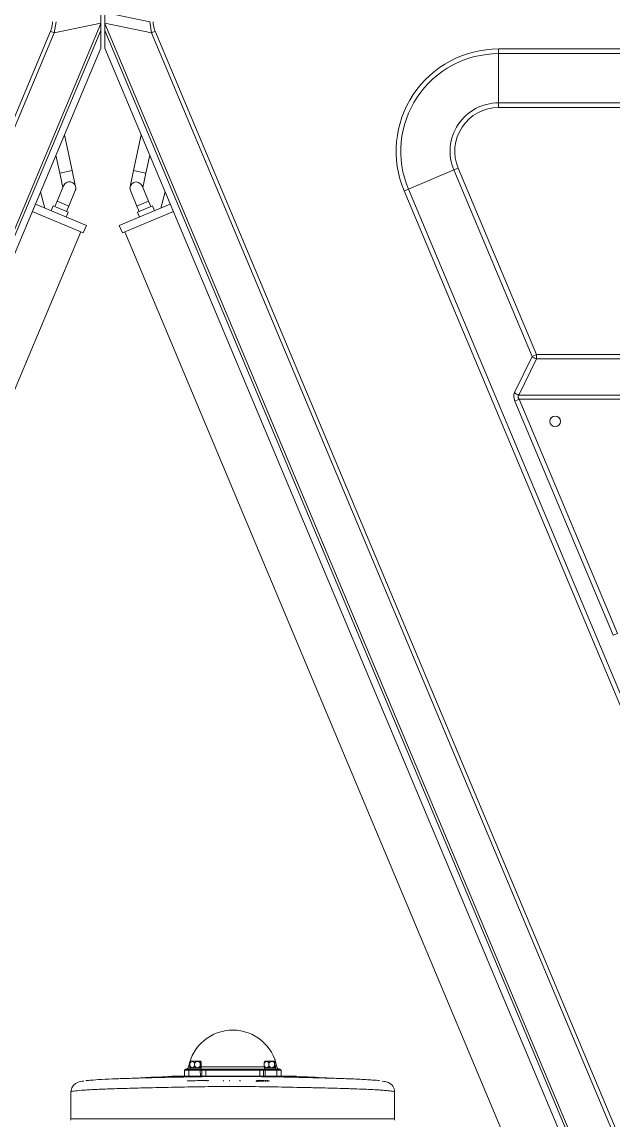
# Model space of a CAD drawing. Header units: millimetres. Extents: x 113490 to 142599, y -20467 to 115.
# Drawn here: x 128259 to 128704, y -7068 to -6241 of the extents above; entities that cross this region are included whole.
import ezdxf

# ---------------------------------------------------------------- set-up
doc = ezdxf.new("R2010")
doc.units = ezdxf.units.MM
doc.layers.add('DV1_0', color=7, linetype='Continuous')

msp = doc.modelspace()

# ---------------------------------------------------------------- linework, layer by layer
at = {"layer": 'DV1_0', "color": 7, "linetype": 'Continuous', "lineweight": 15}
for p, q in [((128318.26, -6242), (128318.26, -6234.07)), ((128321.26, -6234.07), (128321.26, -6242)), ((128318.26, -6242.4), (128318.26, -6242)), ((128318.26, -6247.54), (128318.26, -6242.4)), ((128321.26, -6242), (128321.26, -6242.4)), ((128321.26, -6242.4), (128321.26, -6247.54)), ((128318.26, -6248.17), (128318.26, -6247.54)), ((128318.26, -6248.17), (128318.26, -6260.87)), ((128321.26, -6248.17), (128321.26, -6247.54)), ((128321.26, -6248.17), (128321.26, -6260.87)), ((128318.26, -6260.87), (127965.38, -7102.39)), ((128321.26, -6260.87), (128674.14, -7102.39)), ((128296.63, -6352.93), (128290.88, -6326.16)), ((128348.64, -6326.16), (128342.89, -6352.93)), ((128284.44, -6341.52), (128287.32, -6354.93)), ((128352.2, -6354.93), (128355.08, -6341.52)), ((128287.32, -6354.93), (128289.67, -6365.89)), ((128299.29, -6365.35), (128296.63, -6352.93)), ((128342.89, -6352.93), (128340.23, -6365.35)), ((128349.85, -6365.89), (128352.2, -6354.93)), ((128276.07, -6381.33), (128272.89, -6369.07)), ((128290.25, -6364.51), (128285.34, -6376.22)), ((128294.12, -6379.9), (128299.03, -6368.19)), ((128340.49, -6368.19), (128345.41, -6379.9)), ((128354.18, -6376.22), (128349.27, -6364.51)), ((128366.63, -6369.07), (128363.46, -6381.33)), ((128285.34, -6376.22), (128283.68, -6380.19)), ((128355.85, -6380.19), (128354.18, -6376.22)), ((128266.67, -6383.9), (128305.07, -6400)), ((128268.99, -6378.37), (128307.39, -6394.47)), ((128282.38, -6379.64), (128280.84, -6383.33)), ((128293.75, -6384.41), (128282.38, -6379.64)), ((128292.2, -6388.1), (128293.75, -6384.41)), ((128292.45, -6383.87), (128294.12, -6379.9)), ((128370.53, -6378.37), (128332.13, -6394.47)), ((128372.85, -6383.9), (128334.46, -6400)), ((128345.41, -6379.9), (128347.07, -6383.87)), ((128345.78, -6384.41), (128357.14, -6379.64)), ((128345.78, -6384.41), (128347.32, -6388.1)), ((128358.69, -6383.33), (128357.14, -6379.64)), ((127946.17, -7250.69), (128303.22, -6399.23)), ((128305.07, -6400), (128307.39, -6394.47)), ((128332.13, -6394.47), (128334.46, -6400)), ((128336.3, -6399.23), (128693.35, -7250.69)), ((128381.15, -7030.87), (128381.12, -7035.19)), ((128385.3, -7030.11), (128381.92, -7030.11)), ((128384.45, -7030.87), (128384.42, -7035.19)), ((128392.6, -7030.11), (128385.22, -7030.11)), ((128385.27, -7025.47), (128385.27, -7027.54)), ((128393.78, -7028.92), (128385.3, -7028.92)), ((128385.3, -7028.92), (128385.3, -7030.11)), ((128387.06, -7024.09), (128385.57, -7024.09)), ((128390.98, -7024.09), (128387.06, -7024.09)), ((128388.85, -7025.47), (128388.85, -7027.54)), ((128393.46, -7024.09), (128390.98, -7024.09)), ((128395.6, -7030.11), (128392.6, -7030.11)), ((128393.12, -7027.54), (128393.12, -7025.47)), ((128393.78, -7030.11), (128393.78, -7028.92)), ((128393.81, -7027.54), (128393.81, -7025.47)), ((128439.52, -7030.11), (128395.6, -7030.11)), ((128442.52, -7030.11), (128439.52, -7030.11)), ((128441.28, -7025.47), (128441.28, -7027.54)), ((128449.82, -7028.92), (128441.34, -7028.92)), ((128441.34, -7028.92), (128441.34, -7030.11)), ((128443.04, -7024.09), (128441.61, -7024.09)), ((128449.9, -7030.11), (128442.52, -7030.11)), ((128446.95, -7024.09), (128443.04, -7024.09)), ((128444.8, -7025.47), (128444.8, -7027.54)), ((128449.49, -7024.09), (128446.95, -7024.09)), ((128449.1, -7027.54), (128449.1, -7025.47)), ((128449.82, -7030.11), (128449.82, -7028.92)), ((128449.88, -7027.54), (128449.88, -7025.47)), ((128449.9, -7030.11), (128453.2, -7030.11)), ((128450.7, -7035.19), (128450.66, -7030.87)), ((128454, -7035.19), (128453.96, -7030.87)), ((128384.5, -7035.19), (128374.6, -7035.19)), ((128384.42, -7035.19), (128390.7, -7035.19)), ((128411.59, -7035.19), (128390.7, -7035.19)), ((128398.81, -7038.68), (128398.46, -7038.71)), ((128399.18, -7038.66), (128398.81, -7038.68)), ((128399.59, -7038.63), (128399.18, -7038.66)), ((128444.41, -7035.19), (128411.59, -7035.19)), ((128414.96, -7038.73), (128414.97, -7038.71)), ((128414.97, -7038.71), (128415.01, -7038.7)), ((128415.01, -7038.7), (128415.08, -7038.68)), ((128415.08, -7038.68), (128415.17, -7038.66)), ((128415.17, -7038.66), (128415.29, -7038.64)), ((128422.55, -7038.64), (128422.88, -7038.66)), ((128422.88, -7038.66), (128423.14, -7038.68)), ((128423.14, -7038.68), (128423.39, -7038.72)), ((128434.97, -7039.03), (128435.12, -7039.02)), ((128435.56, -7039.42), (128435.56, -7038.4)), ((128435.89, -7039.38), (128435.89, -7038.37)), ((128436.3, -7039.35), (128436.3, -7038.34)), ((128436.79, -7039.32), (128436.79, -7038.31)), ((128437.34, -7039.3), (128437.34, -7038.28)), ((128437.97, -7039.27), (128437.97, -7038.26)), ((128438.66, -7039.25), (128438.66, -7038.24)), ((128439.4, -7039.24), (128439.4, -7038.22)), ((128440.19, -7039.22), (128440.19, -7038.21)), ((128441.03, -7039.21), (128441.03, -7038.2)), ((128441.91, -7039.21), (128441.91, -7038.19)), ((128442.83, -7039.21), (128442.83, -7038.19)), ((128443.78, -7039.21), (128443.78, -7038.2)), ((128444.41, -7035.19), (128450.7, -7035.19)), ((128444.75, -7039.22), (128444.75, -7038.2)), ((128460.52, -7035.19), (128450.61, -7035.19)), ((128295.78, -7047.15), (128295.78, -7067.31)), ((128539.34, -7067.31), (128539.34, -7047.15))]:
    msp.add_line(p, q, dxfattribs=at)
at = {"layer": 'DV1_0', "color": 7, "linetype": 'Continuous', "lineweight": 20}
for p, q in [((128321.26, -6234.07), (128355.02, -6241.13)), ((127890.65, -7262.15), (128318.26, -6242.4)), ((128283.13, -6249.35), (128284.5, -6241.13)), ((128283.13, -6249.35), (128318.26, -6242)), ((128321.26, -6242), (128356.4, -6249.35)), ((128321.26, -6242.4), (128748.88, -7262.15)), ((128355.02, -6241.13), (128356.4, -6249.35)), ((127868.38, -7230.65), (128280.36, -6248.19)), ((127871.15, -7231.81), (128283.13, -6249.35)), ((127892.48, -7262.92), (128318.26, -6247.54)), ((128280.36, -6248.19), (128283.13, -6249.35)), ((128321.26, -6247.54), (128747.05, -7262.92)), ((128359.16, -6248.19), (128356.4, -6249.35)), ((128356.4, -6249.35), (128768.37, -7231.81)), ((128359.16, -6248.19), (128771.14, -7230.65)), ((128617.6, -6261.47), (128735.28, -6261.47)), ((128617.6, -6265.01), (128617.6, -6261.47)), ((128617.6, -6302.08), (128617.6, -6265.01)), ((128617.6, -6265.01), (128735.28, -6265.01)), ((128617.6, -6302.08), (128735.28, -6302.08)), ((128617.6, -6305.61), (128617.6, -6302.08)), ((128617.6, -6305.61), (128735.28, -6305.61)), ((128583.97, -6352.64), (128549.78, -6366.98)), ((128587.23, -6351.28), (128583.97, -6352.64)), ((128642.87, -6493.1), (128583.97, -6352.64)), ((128646.13, -6491.73), (128587.23, -6351.28)), ((128296.63, -6352.93), (128287.32, -6354.93)), ((128342.89, -6352.93), (128352.2, -6354.93)), ((128549.78, -6366.98), (128546.52, -6368.35)), ((128821.33, -7023.69), (128546.52, -6368.35)), ((128824.59, -7022.32), (128549.78, -6366.98)), ((128294.12, -6379.9), (128285.34, -6376.22)), ((128345.41, -6379.9), (128354.18, -6376.22)), ((128629.69, -6520.32), (128642.87, -6493.1)), ((128646.13, -6491.73), (128642.87, -6493.1)), ((128646.13, -6491.73), (129184.39, -6491.73)), ((128646.13, -6494.93), (128646.13, -6491.73)), ((128632.95, -6522.15), (128646.13, -6494.93)), ((128646.13, -6494.93), (129184.39, -6494.93)), ((128633.12, -6525.35), (128629.86, -6526.72)), ((128632.95, -6522.15), (129197.57, -6522.15)), ((128633.12, -6525.35), (129197.4, -6525.35)), ((128707.08, -6701.73), (128633.12, -6525.35)), ((128703.82, -6703.1), (128629.86, -6526.72)), ((128707.08, -6701.73), (128703.82, -6703.1)), ((128384.45, -7030.87), (128381.15, -7030.87)), ((128384.93, -7028.18), (128384.35, -7028.18)), ((128393.14, -7030.87), (128384.45, -7030.87)), ((128393.16, -7035.19), (128393.14, -7030.87)), ((128393.14, -7030.87), (128394.3, -7030.87)), ((128441.41, -7028.18), (128393.23, -7028.18)), ((128394.3, -7035.19), (128394.3, -7030.87)), ((128437.92, -7030.87), (128397.19, -7030.87)), ((128397.19, -7030.87), (128397.2, -7035.19)), ((128437.92, -7035.19), (128437.92, -7030.87)), ((128440.82, -7030.87), (128440.81, -7035.19)), ((128440.82, -7030.87), (128441.98, -7030.87)), ((128441.98, -7030.87), (128441.95, -7035.19)), ((128450.66, -7030.87), (128441.98, -7030.87)), ((128450.77, -7028.18), (128450.4, -7028.18)), ((128450.66, -7030.87), (128453.96, -7030.87)), ((128539.34, -7067.31), (128295.78, -7067.31))]:
    msp.add_line(p, q, dxfattribs=at)
at = {"layer": 'DV1_0', "color": 7, "linetype": 'Continuous', "lineweight": 15}
msp.add_circle((128660.26, -6541.99), 4, dxfattribs=at)
at = {"layer": 'DV1_0', "color": 7, "linetype": 'Continuous', "lineweight": 20}
for centre, radius, start, end in [((128617.6, -6338.54), 77.07, 90, 202.75), ((128617.6, -6338.54), 73.54, 90, 202.75), ((128617.6, -6338.54), 36.46, 90, 202.75), ((128617.6, -6338.54), 32.93, 90, 202.75), ((128397.57, -5786.44), 1249.11, 269.55366, 270.48906), ((128402.47, -9679.84), 2644.44, 88.74141, 89.47123), ((128408.62, -9456.34), 2413.32, 88.7066, 89.7877)]:
    msp.add_arc(centre, radius, start, end, dxfattribs=at)
at = {"layer": 'DV1_0', "color": 7, "linetype": 'Continuous', "lineweight": 15}
for centre, radius, start, end in [((128294.64, -6366.35), 4.76, 0, 157.25), ((128294.64, -6366.35), 4.76, 337.25, 0), ((128344.88, -6366.35), 4.76, 22.75, 202.75), ((128417.56, -7034.36), 33.78, 90, 169.4722), ((128417.56, -7034.36), 33.78, 10.5278, 90), ((128381.92, -7030.88), 0.762, 90, 179.5), ((128382.02, -7027.75), 2.36, 270, 349.4722), ((128385.22, -7030.88), 0.762, 90, 179.5), ((128449.9, -7030.88), 0.762, 0.5, 90), ((128453.09, -7027.75), 2.36, 190.5278, 270), ((128453.2, -7030.88), 0.762, 0.5, 90), ((128256.12, -5093.05), 1945.67, 271.97714, 272.00483), ((128256.12, -5093.05), 1945.67, 272.45479, 273.43819), ((128397.57, -5786.44), 1249.11, 268.81079, 269.55366), ((128415.97, -7491.66), 456.22, 90.62324, 90.97175), ((128229.22, -9181.04), 2150.04, 85.15474, 85.16651), ((128417.49, -7631.74), 596.31, 89.09808, 90.62262), ((128599.64, -4626.14), 2412.98, 266.73742, 267.83829), ((128293.75, -7067.31), 2.03, 330, 360), ((128541.37, -7067.31), 2.03, 180, 210)]:
    msp.add_arc(centre, radius, start, end, dxfattribs=at)
at = {"layer": 'DV1_0', "color": 7, "linetype": 'Continuous', "lineweight": 20}
for centre, major_axis, ratio, start_param, end_param in [((128474.24, -6259.15), (116.37, -20.65), 0.354256, 3.204443, 3.366071), ((128646.13, -6491.73), (4.5, -2.18), 0.600003, 4.2257, 4.995183), ((128640.68, -6526.71), (-10.61, 7.07), 0.665415, 0.091279, 0.78667), ((128632.95, -6518.95), (4.5, -2.18), 0.600003, 4.2257, 4.995183), ((128392.6, -7030.88), (0, 0.762), 0.707107, 4.721116, 6.283185), ((128442.52, -7030.88), (0, 0.762), 0.707107, 0, 1.56207)]:
    msp.add_ellipse(centre, major_axis=major_axis, ratio=ratio, start_param=start_param, end_param=end_param, dxfattribs=at)
at = {"layer": 'DV1_0', "color": 7, "linetype": 'Continuous', "lineweight": 15}
for centre, start_param, end_param in [((128395.91, -7030.85), 0.785423, 2.164435), ((128439.2, -7030.85), 0.977157, 2.356168)]:
    msp.add_ellipse(centre, major_axis=(-2.29, 0), ratio=0.011258, start_param=start_param, end_param=end_param, dxfattribs=at)
at = {"layer": 'DV1_0', "color": 7, "linetype": 'Continuous', "lineweight": 20}
msp.add_open_spline([(128280.36, -6248.19), (128280.55, -6247.73), (128280.91, -6246.8), (128281.31, -6245.5), (128281.64, -6244.04), (128281.84, -6242.55), (128281.88, -6241.6), (128281.88, -6241.13)], degree=3, dxfattribs=at)
for points, knots in [([(128633.12, -6525.35), (128633.02, -6525.23), (128632.84, -6525), (128632.63, -6524.65), (128632.48, -6524.32), (128632.38, -6523.99), (128632.33, -6523.68), (128632.34, -6523.37), (128632.39, -6523.07), (128632.5, -6522.77), (128632.68, -6522.45), (128632.85, -6522.25), (128632.95, -6522.15)], [0, 0, 0, 0, 0.110169, 0.212602, 0.309753, 0.403013, 0.494121, 0.584543, 0.676672, 0.773904, 0.880334, 1, 1, 1, 1]), ([(128394.3, -7030.87), (128394.3, -7030.85), (128394.3, -7030.82), (128394.31, -7030.78), (128394.32, -7030.73), (128394.34, -7030.69), (128394.36, -7030.64), (128394.38, -7030.6), (128394.41, -7030.56), (128394.45, -7030.51), (128394.5, -7030.46), (128394.58, -7030.39), (128394.71, -7030.31), (128394.88, -7030.23), (128395.06, -7030.18), (128395.23, -7030.14), (128395.41, -7030.12), (128395.53, -7030.12), (128395.6, -7030.11)], [0, 0, 0, 0, 0.015388, 0.031491, 0.048807, 0.067739, 0.088596, 0.111609, 0.136953, 0.164755, 0.205125, 0.25094, 0.363083, 0.500536, 0.615759, 0.750227, 0.860573, 1, 1, 1, 1]), ([(128395.6, -7030.11), (128395.66, -7030.12), (128395.77, -7030.12), (128395.93, -7030.13), (128396.08, -7030.15), (128396.22, -7030.17), (128396.34, -7030.2), (128396.47, -7030.23), (128396.61, -7030.28), (128396.74, -7030.34), (128396.87, -7030.4), (128396.97, -7030.47), (128397.05, -7030.55), (128397.11, -7030.62), (128397.16, -7030.7), (128397.19, -7030.78), (128397.19, -7030.84), (128397.19, -7030.87)], [0, 0, 0, 0, 0.102307, 0.196945, 0.283877, 0.363068, 0.434489, 0.498121, 0.590685, 0.672982, 0.745104, 0.807229, 0.858561, 0.902419, 0.9396, 0.971428, 1, 1, 1, 1]), ([(128437.92, -7030.87), (128437.92, -7030.85), (128437.93, -7030.82), (128437.94, -7030.77), (128437.95, -7030.72), (128437.98, -7030.68), (128438.01, -7030.63), (128438.04, -7030.58), (128438.12, -7030.5), (128438.26, -7030.4), (128438.46, -7030.29), (128438.71, -7030.21), (128438.96, -7030.16), (128439.23, -7030.12), (128439.42, -7030.12), (128439.52, -7030.11)], [0, 0, 0, 0, 0.016882, 0.034533, 0.053507, 0.074252, 0.097109, 0.122333, 0.150111, 0.252587, 0.384286, 0.517674, 0.676873, 0.822236, 1, 1, 1, 1]), ([(128439.52, -7030.11), (128439.56, -7030.12), (128439.65, -7030.12), (128439.77, -7030.13), (128439.91, -7030.14), (128440.06, -7030.18), (128440.24, -7030.23), (128440.4, -7030.31), (128440.54, -7030.39), (128440.64, -7030.48), (128440.7, -7030.55), (128440.75, -7030.63), (128440.79, -7030.7), (128440.81, -7030.79), (128440.82, -7030.84), (128440.82, -7030.87)], [0, 0, 0, 0, 0.097161, 0.180487, 0.24998, 0.383109, 0.499641, 0.637121, 0.749338, 0.809244, 0.86086, 0.904662, 0.941434, 0.972495, 1, 1, 1, 1]), ([(128380.7, -7035.91), (128382.1, -7035.88), (128385.14, -7035.82), (128391.18, -7035.72), (128397.51, -7035.62), (128402.96, -7035.55), (128406.07, -7035.52), (128407.53, -7035.51), (128408.24, -7035.51)], [0.90784206, 0.90784206, 0.90784206, 0.90784206, 0.92229828, 0.93912449, 0.96931658, 0.98563556, 0.99310045, 1, 1, 1, 1]), ([(128463.47, -7035.28), (128463.47, -7035.28), (128463.04, -7035.28), (128461.07, -7035.29), (128457.83, -7035.29), (128453.99, -7035.3), (128450.66, -7035.31), (128447.74, -7035.33), (128444.74, -7035.34), (128441.5, -7035.36), (128438.74, -7035.39), (128436.39, -7035.41), (128434.72, -7035.43), (128432.82, -7035.45), (128431.19, -7035.47), (128429.68, -7035.48), (128428.69, -7035.49), (128427.76, -7035.5), (128427.16, -7035.5), (128426.88, -7035.51)], [0.5098015, 0.5098015, 0.5098015, 0.5098015, 0.5693563, 0.6263063, 0.6956641, 0.7514118, 0.78464, 0.8135815, 0.8462852, 0.8752515, 0.9060268, 0.9211128, 0.9371997, 0.9489266, 0.9691479, 0.9777053, 0.9857216, 0.9931627, 1, 1, 1, 1]), ([(128295.78, -7047.15), (128295.78, -7047.13), (128295.79, -7047.11), (128295.86, -7046.99), (128296.08, -7046.89), (128296.81, -7046.69), (128297.33, -7046.6), (128299.34, -7046.3), (128301.25, -7046.11), (128304.97, -7045.83), (128306.34, -7045.74), (128309.39, -7045.55), (128311.07, -7045.46), (128316.45, -7045.19), (128320.52, -7045.02), (128327.32, -7044.78), (128329.7, -7044.69), (128334.71, -7044.54), (128337.34, -7044.46), (128345.46, -7044.23), (128351.2, -7044.09), (128360.29, -7043.88), (128363.4, -7043.81), (128369.79, -7043.68), (128373.07, -7043.61), (128382.97, -7043.42), (128389.71, -7043.31), (128400.02, -7043.16), (128403.49, -7043.12), (128410.5, -7043.05), (128414.04, -7043.04), (128417.56, -7043.04)], [0.430826, 0.430826, 0.430826, 0.430826, 0.4375, 0.4375, 0.46875, 0.46875, 0.5, 0.5, 0.5625, 0.5625, 0.59375, 0.59375, 0.625, 0.625, 0.6875, 0.6875, 0.71875, 0.71875, 0.75, 0.75, 0.8125, 0.8125, 0.84375, 0.84375, 0.875, 0.875, 0.9375, 0.9375, 0.96875, 0.96875, 1, 1, 1, 1]), ([(128463.09, -7043.63), (128466.78, -7043.71), (128470.4, -7043.78), (128473.96, -7043.86), (128474.85, -7043.88), (128475.74, -7043.9), (128476.61, -7043.92), (128477.49, -7043.94), (128478.36, -7043.96), (128479.22, -7043.98), (128480.95, -7044.02), (128482.64, -7044.06), (128484.3, -7044.1), (128487.63, -7044.18), (128490.84, -7044.26), (128493.93, -7044.35), (128497.02, -7044.44), (128499.99, -7044.52), (128502.84, -7044.61), (128504.26, -7044.66), (128505.66, -7044.7), (128507.02, -7044.75), (128508.39, -7044.8), (128509.71, -7044.85), (128510.99, -7044.89), (128513.55, -7044.99), (128515.95, -7045.08), (128518.18, -7045.18), (128520.42, -7045.28), (128522.49, -7045.38), (128524.4, -7045.48), (128525.35, -7045.54), (128526.26, -7045.59), (128527.14, -7045.64), (128527.57, -7045.67), (128528, -7045.69), (128528.41, -7045.72), (128528.83, -7045.75), (128529.23, -7045.77), (128529.62, -7045.8), (128531.2, -7045.91), (128532.57, -7046.01), (128533.76, -7046.12), (128534.95, -7046.23), (128535.95, -7046.34), (128536.76, -7046.45), (128537.57, -7046.56), (128538.2, -7046.67), (128538.63, -7046.78), (128538.74, -7046.81), (128538.83, -7046.84), (128538.92, -7046.87), (128539, -7046.89), (128539.07, -7046.92), (128539.13, -7046.95), (128539.25, -7047.01), (128539.32, -7047.06), (128539.33, -7047.12), (128539.34, -7047.13), (128539.34, -7047.14), (128539.34, -7047.15)], [0, 0, 0, 0, 0.0355815, 0.0355815, 0.0355815, 0.0444768, 0.0444768, 0.0444768, 0.0533722, 0.0533722, 0.0533722, 0.0711629, 0.0711629, 0.0711629, 0.1067444, 0.1067444, 0.1067444, 0.1423258, 0.1423258, 0.1423258, 0.1601165, 0.1601165, 0.1601165, 0.1779073, 0.1779073, 0.1779073, 0.2134887, 0.2134887, 0.2134887, 0.2490702, 0.2490702, 0.2490702, 0.2668609, 0.2668609, 0.2668609, 0.2757563, 0.2757563, 0.2757563, 0.2846516, 0.2846516, 0.2846516, 0.3202331, 0.3202331, 0.3202331, 0.3558145, 0.3558145, 0.3558145, 0.391396, 0.391396, 0.391396, 0.4002913, 0.4002913, 0.4002913, 0.4091867, 0.4091867, 0.4091867, 0.4269774, 0.4269774, 0.4269774, 0.4302722, 0.4302722, 0.4302722, 0.4302722])]:
    msp.add_open_spline(points, degree=3, knots=knots, dxfattribs=at)
at = {"layer": 'DV1_0', "color": 7, "linetype": 'Continuous', "lineweight": 15}
for points, knots in [([(128385.27, -7025.47), (128385.29, -7025.3), (128385.32, -7025.14), (128385.37, -7024.83), (128385.39, -7024.68), (128385.45, -7024.42), (128385.48, -7024.31), (128385.55, -7024.14), (128385.58, -7024.09), (128385.62, -7024.09)], [0, 0, 0, 0, 0.25, 0.25, 0.5, 0.5, 0.75, 0.75, 1, 1, 1, 1]), ([(128387.06, -7024.09), (128386.88, -7024.09), (128386.7, -7024.14), (128386.36, -7024.3), (128386.21, -7024.42), (128385.91, -7024.68), (128385.78, -7024.82), (128385.51, -7025.14), (128385.39, -7025.3), (128385.27, -7025.47)], [0, 0, 0, 0, 0.25, 0.25, 0.5, 0.5, 0.75, 0.75, 1, 1, 1, 1]), ([(128385.27, -7027.54), (128385.29, -7027.71), (128385.32, -7027.88), (128385.37, -7028.19), (128385.39, -7028.34), (128385.45, -7028.6), (128385.48, -7028.71), (128385.55, -7028.87), (128385.58, -7028.92), (128385.62, -7028.92)], [0, 0, 0, 0, 0.25, 0.25, 0.5, 0.5, 0.75, 0.75, 1, 1, 1, 1]), ([(128387.06, -7028.92), (128386.88, -7028.92), (128386.7, -7028.87), (128386.36, -7028.71), (128386.21, -7028.6), (128385.91, -7028.34), (128385.78, -7028.19), (128385.51, -7027.88), (128385.39, -7027.71), (128385.27, -7027.54)], [0, 0, 0, 0, 0.25, 0.25, 0.5, 0.5, 0.75, 0.75, 1, 1, 1, 1]), ([(128388.85, -7025.47), (128388.73, -7025.3), (128388.61, -7025.14), (128388.35, -7024.83), (128388.21, -7024.68), (128387.92, -7024.42), (128387.76, -7024.31), (128387.42, -7024.14), (128387.24, -7024.09), (128387.06, -7024.09)], [0, 0, 0, 0, 0.25, 0.25, 0.5, 0.5, 0.75, 0.75, 1, 1, 1, 1]), ([(128388.85, -7027.54), (128388.73, -7027.71), (128388.61, -7027.88), (128388.35, -7028.19), (128388.21, -7028.34), (128387.92, -7028.6), (128387.76, -7028.71), (128387.42, -7028.87), (128387.24, -7028.92), (128387.06, -7028.92)], [0, 0, 0, 0, 0.25, 0.25, 0.5, 0.5, 0.75, 0.75, 1, 1, 1, 1]), ([(128390.98, -7024.09), (128390.77, -7024.09), (128390.56, -7024.14), (128390.15, -7024.3), (128389.97, -7024.42), (128389.62, -7024.67), (128389.45, -7024.82), (128389.14, -7025.14), (128388.99, -7025.3), (128388.85, -7025.47)], [0, 0, 0, 0, 0.25, 0.25, 0.5, 0.5, 0.75, 0.75, 1, 1, 1, 1]), ([(128390.98, -7028.92), (128390.77, -7028.92), (128390.56, -7028.87), (128390.15, -7028.71), (128389.97, -7028.6), (128389.62, -7028.34), (128389.45, -7028.19), (128389.14, -7027.88), (128388.99, -7027.71), (128388.85, -7027.54)], [0, 0, 0, 0, 0.25, 0.25, 0.5, 0.5, 0.75, 0.75, 1, 1, 1, 1]), ([(128393.12, -7025.47), (128392.98, -7025.3), (128392.83, -7025.14), (128392.52, -7024.83), (128392.35, -7024.68), (128392, -7024.42), (128391.81, -7024.31), (128391.41, -7024.14), (128391.2, -7024.09), (128390.98, -7024.09)], [0, 0, 0, 0, 0.25, 0.25, 0.5, 0.5, 0.75, 0.75, 1, 1, 1, 1]), ([(128393.12, -7027.54), (128392.98, -7027.71), (128392.83, -7027.88), (128392.52, -7028.19), (128392.35, -7028.34), (128392, -7028.6), (128391.81, -7028.71), (128391.41, -7028.87), (128391.2, -7028.92), (128390.98, -7028.92)], [0, 0, 0, 0, 0.25, 0.25, 0.5, 0.5, 0.75, 0.75, 1, 1, 1, 1]), ([(128393.46, -7024.09), (128393.43, -7024.09), (128393.39, -7024.14), (128393.33, -7024.3), (128393.3, -7024.42), (128393.24, -7024.68), (128393.22, -7024.82), (128393.16, -7025.14), (128393.14, -7025.3), (128393.12, -7025.47)], [0, 0, 0, 0, 0.25, 0.25, 0.5, 0.5, 0.75, 0.75, 1, 1, 1, 1]), ([(128393.46, -7028.92), (128393.43, -7028.92), (128393.39, -7028.87), (128393.33, -7028.71), (128393.3, -7028.6), (128393.24, -7028.34), (128393.22, -7028.19), (128393.16, -7027.88), (128393.14, -7027.71), (128393.12, -7027.54)], [0, 0, 0, 0, 0.25, 0.25, 0.5, 0.5, 0.75, 0.75, 1, 1, 1, 1]), ([(128393.81, -7025.47), (128393.79, -7025.3), (128393.76, -7025.14), (128393.71, -7024.83), (128393.69, -7024.68), (128393.63, -7024.42), (128393.6, -7024.31), (128393.53, -7024.14), (128393.5, -7024.09), (128393.46, -7024.09)], [0, 0, 0, 0, 0.25, 0.25, 0.5, 0.5, 0.75, 0.75, 1, 1, 1, 1]), ([(128393.81, -7027.54), (128393.79, -7027.71), (128393.76, -7027.88), (128393.71, -7028.19), (128393.69, -7028.34), (128393.63, -7028.6), (128393.6, -7028.71), (128393.53, -7028.87), (128393.5, -7028.92), (128393.46, -7028.92)], [0, 0, 0, 0, 0.25, 0.25, 0.5, 0.5, 0.75, 0.75, 1, 1, 1, 1]), ([(128394.53, -7030.11), (128394.43, -7030.11), (128394.27, -7030.05), (128393.96, -7029.98), (128393.9, -7029.97), (128393.82, -7029.95)], [0, 0, 0, 0, 0.25, 0.25, 0.3182501, 0.3182501, 0.3182501, 0.3182501]), ([(128441.28, -7029.96), (128441.22, -7029.97), (128441.15, -7029.98), (128440.97, -7030.02), (128440.87, -7030.05), (128440.7, -7030.1), (128440.64, -7030.11), (128440.59, -7030.11)], [0.685597, 0.685597, 0.685597, 0.685597, 0.75, 0.75, 0.875, 0.875, 1, 1, 1, 1]), ([(128441.28, -7025.47), (128441.3, -7025.3), (128441.33, -7025.14), (128441.39, -7024.83), (128441.42, -7024.68), (128441.48, -7024.42), (128441.51, -7024.31), (128441.59, -7024.14), (128441.63, -7024.09), (128441.67, -7024.09)], [0, 0, 0, 0, 0.25, 0.25, 0.5, 0.5, 0.75, 0.75, 1, 1, 1, 1]), ([(128443.04, -7024.09), (128442.86, -7024.09), (128442.69, -7024.14), (128442.35, -7024.3), (128442.2, -7024.42), (128441.91, -7024.68), (128441.77, -7024.82), (128441.52, -7025.14), (128441.39, -7025.3), (128441.28, -7025.47)], [0, 0, 0, 0, 0.25, 0.25, 0.5, 0.5, 0.75, 0.75, 1, 1, 1, 1]), ([(128441.28, -7027.54), (128441.3, -7027.71), (128441.33, -7027.88), (128441.39, -7028.19), (128441.42, -7028.34), (128441.48, -7028.6), (128441.51, -7028.71), (128441.59, -7028.87), (128441.63, -7028.92), (128441.67, -7028.92)], [0, 0, 0, 0, 0.25, 0.25, 0.5, 0.5, 0.75, 0.75, 1, 1, 1, 1]), ([(128443.04, -7028.92), (128442.86, -7028.92), (128442.69, -7028.87), (128442.35, -7028.71), (128442.2, -7028.6), (128441.91, -7028.34), (128441.77, -7028.19), (128441.52, -7027.88), (128441.39, -7027.71), (128441.28, -7027.54)], [0, 0, 0, 0, 0.25, 0.25, 0.5, 0.5, 0.75, 0.75, 1, 1, 1, 1]), ([(128444.8, -7025.47), (128444.68, -7025.3), (128444.56, -7025.14), (128444.3, -7024.83), (128444.17, -7024.68), (128443.88, -7024.42), (128443.72, -7024.31), (128443.39, -7024.14), (128443.22, -7024.09), (128443.04, -7024.09)], [0, 0, 0, 0, 0.25, 0.25, 0.5, 0.5, 0.75, 0.75, 1, 1, 1, 1]), ([(128444.8, -7027.54), (128444.68, -7027.71), (128444.56, -7027.88), (128444.3, -7028.19), (128444.17, -7028.34), (128443.88, -7028.6), (128443.72, -7028.71), (128443.39, -7028.87), (128443.22, -7028.92), (128443.04, -7028.92)], [0, 0, 0, 0, 0.25, 0.25, 0.5, 0.5, 0.75, 0.75, 1, 1, 1, 1]), ([(128446.95, -7024.09), (128446.73, -7024.09), (128446.52, -7024.14), (128446.11, -7024.3), (128445.93, -7024.42), (128445.57, -7024.68), (128445.41, -7024.82), (128445.09, -7025.14), (128444.94, -7025.3), (128444.8, -7025.47)], [0, 0, 0, 0, 0.25, 0.25, 0.5, 0.5, 0.75, 0.75, 1, 1, 1, 1]), ([(128446.95, -7028.92), (128446.73, -7028.92), (128446.52, -7028.87), (128446.11, -7028.71), (128445.93, -7028.6), (128445.57, -7028.34), (128445.41, -7028.19), (128445.09, -7027.88), (128444.94, -7027.71), (128444.8, -7027.54)], [0, 0, 0, 0, 0.25, 0.25, 0.5, 0.5, 0.75, 0.75, 1, 1, 1, 1]), ([(128449.1, -7025.47), (128448.96, -7025.3), (128448.81, -7025.14), (128448.49, -7024.83), (128448.33, -7024.68), (128447.98, -7024.42), (128447.79, -7024.31), (128447.38, -7024.14), (128447.17, -7024.09), (128446.95, -7024.09)], [0, 0, 0, 0, 0.25, 0.25, 0.5, 0.5, 0.75, 0.75, 1, 1, 1, 1]), ([(128449.1, -7027.54), (128448.96, -7027.71), (128448.81, -7027.88), (128448.49, -7028.19), (128448.33, -7028.34), (128447.98, -7028.6), (128447.79, -7028.71), (128447.38, -7028.87), (128447.17, -7028.92), (128446.95, -7028.92)], [0, 0, 0, 0, 0.25, 0.25, 0.5, 0.5, 0.75, 0.75, 1, 1, 1, 1]), ([(128449.49, -7024.09), (128449.45, -7024.09), (128449.41, -7024.14), (128449.34, -7024.3), (128449.3, -7024.42), (128449.24, -7024.68), (128449.21, -7024.82), (128449.15, -7025.14), (128449.12, -7025.3), (128449.1, -7025.47)], [0, 0, 0, 0, 0.25, 0.25, 0.5, 0.5, 0.75, 0.75, 1, 1, 1, 1]), ([(128449.49, -7028.92), (128449.45, -7028.92), (128449.41, -7028.87), (128449.34, -7028.71), (128449.3, -7028.6), (128449.24, -7028.34), (128449.21, -7028.19), (128449.15, -7027.88), (128449.12, -7027.71), (128449.1, -7027.54)], [0, 0, 0, 0, 0.25, 0.25, 0.5, 0.5, 0.75, 0.75, 1, 1, 1, 1]), ([(128449.88, -7025.47), (128449.85, -7025.3), (128449.82, -7025.14), (128449.77, -7024.83), (128449.74, -7024.68), (128449.67, -7024.42), (128449.64, -7024.31), (128449.57, -7024.14), (128449.53, -7024.09), (128449.49, -7024.09)], [0, 0, 0, 0, 0.25, 0.25, 0.5, 0.5, 0.75, 0.75, 1, 1, 1, 1]), ([(128449.88, -7027.54), (128449.85, -7027.71), (128449.82, -7027.88), (128449.77, -7028.19), (128449.74, -7028.34), (128449.67, -7028.6), (128449.64, -7028.71), (128449.57, -7028.87), (128449.53, -7028.92), (128449.49, -7028.92)], [0, 0, 0, 0, 0.25, 0.25, 0.5, 0.5, 0.75, 0.75, 1, 1, 1, 1]), ([(128305.41, -7038.94), (128304.98, -7038.98), (128303.02, -7039.2), (128300.5, -7039.68), (128296.61, -7042.85), (128296.08, -7045.57), (128295.78, -7047.15)], [0, 0, 0, 0, 0.108672, 0.582635, 0.795468, 1, 1, 1, 1]), ([(128307.03, -7038.65), (128307.61, -7038.58), (128310.1, -7038.33), (128316.05, -7037.9), (128326.5, -7037.38), (128337.26, -7036.99), (128346.88, -7036.7), (128354.53, -7036.49), (128362.58, -7036.29), (128369.69, -7036.13), (128375.6, -7036.01), (128378.88, -7035.94), (128380.57, -7035.91), (128380.7, -7035.91)], [0.5410446, 0.5410446, 0.5410446, 0.5410446, 0.5629085, 0.6259065, 0.6885814, 0.7510763, 0.7815326, 0.8125694, 0.8435324, 0.8735449, 0.8903474, 0.9064598, 0.9078421, 0.9078421, 0.9078421, 0.9078421]), ([(128460.56, -7036.03), (128461.45, -7036.05), (128463.22, -7036.09), (128465.8, -7036.14), (128468.27, -7036.2), (128471.54, -7036.27), (128475.57, -7036.37), (128481.87, -7036.52), (128489.34, -7036.73), (128497.7, -7036.99), (128505.28, -7037.26), (128514.33, -7037.65), (128522.4, -7038.11), (128526.65, -7038.48), (128528.07, -7038.64)], [0, 0, 0, 0, 0.0081127, 0.0160292, 0.0237058, 0.0311005, 0.046759, 0.0623398, 0.0932123, 0.1240011, 0.1556567, 0.186433, 0.2490449, 0.294646, 0.294646, 0.294646, 0.294646]), ([(128539.34, -7047.15), (128539.25, -7046.24), (128539.09, -7044.72), (128537.75, -7042.17), (128534.64, -7039.69), (128533.04, -7039.55), (128530.85, -7039.14), (128529.96, -7039.03)], [0, 0, 0, 0, 0.092564, 0.183156, 0.365319, 0.766778, 1, 1, 1, 1])]:
    msp.add_open_spline(points, degree=3, knots=knots, dxfattribs=at)
for points, degree in [([(128383.78, -7038.92), (128383.48, -7038.84), (128383.17, -7038.75)], 2), ([(128398.03, -7038.6), (128393.42, -7038.63), (128388.81, -7038.68), (128384.2, -7038.74)], 3), ([(128398.46, -7038.71), (128398.25, -7038.66), (128398.03, -7038.6)], 2)]:
    msp.add_open_spline(points, degree=degree, dxfattribs=at)

doc.saveas('drawing.dxf')
